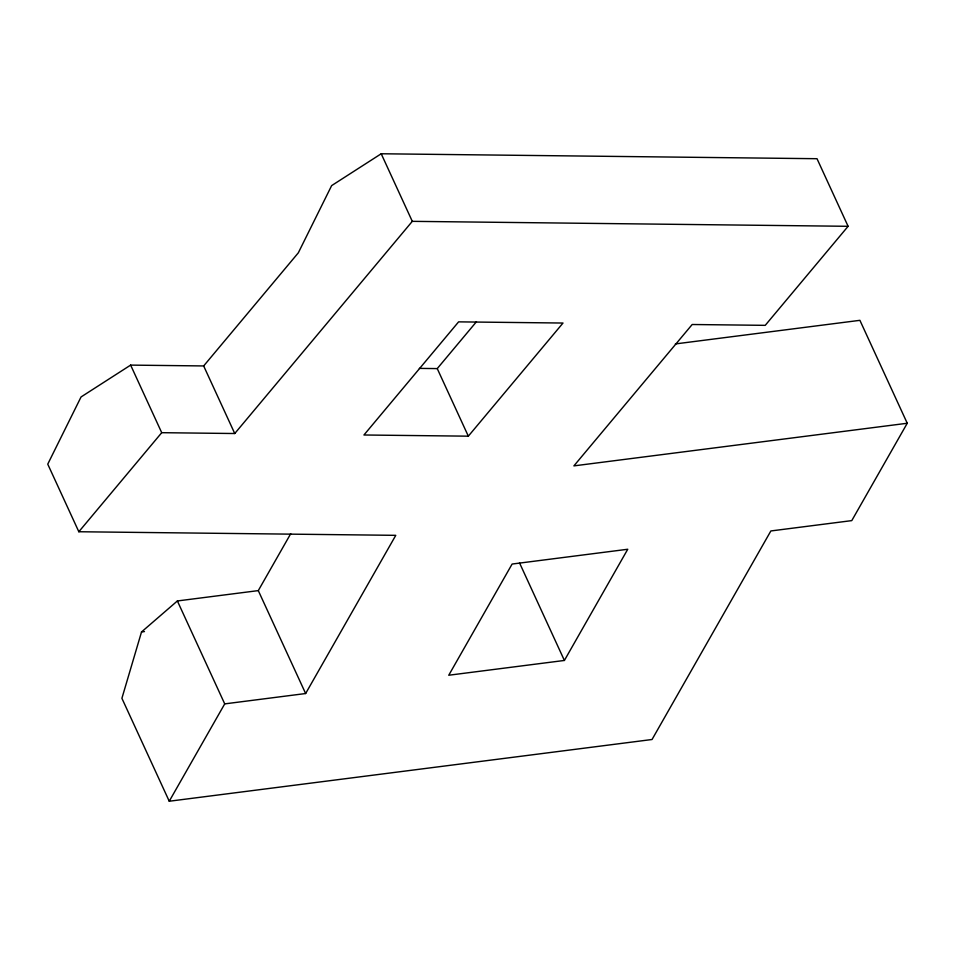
<?xml version="1.0" encoding="UTF-8"?>
<svg xmlns="http://www.w3.org/2000/svg" width="955" height="955" viewBox="0 0 955 955"><rect width="100%" height="100%" fill="white"/><g stroke="black" fill="none" stroke-linecap="round" stroke-linejoin="round"><path stroke-width="1.43" d="M290.714 533.714L258.292 590.608L177.379 600.958L141.519 631.959L121.906 698.308L169.25 801.233L652.038 739.504L770.864 530.956L851.776 520.618L907.25 423.256L859.906 320.331L675.352 343.931M169.25 801.233L224.723 703.883L305.636 693.533L395.776 535.337L78.835 531.744L47.75 464.154L81.056 396.958L130.632 365.108L203.666 365.944L298.33 252.812L331.636 185.616L381.212 153.767L817.014 158.709L848.1 226.299L765.23 325.345L692.184 324.509L573.895 465.885L907.25 423.256M564.393 660.454L627.745 549.256L512.119 564.047L448.755 675.233L564.393 660.454L519.544 562.937M78.835 531.744L161.717 432.687L234.751 433.522L412.297 221.345L848.1 226.299M419.352 368.391L437.247 368.594L476.45 321.74M468.332 436.172L562.996 323.041L458.603 321.859L363.951 434.991L468.332 436.172L437.247 368.594M141.519 631.959L144.456 631.577M381.212 153.767L412.297 221.345M203.666 365.944L234.751 433.522M258.292 590.608L305.636 693.533M130.632 365.108L161.717 432.687M177.379 600.958L224.723 703.883"/></g></svg>
